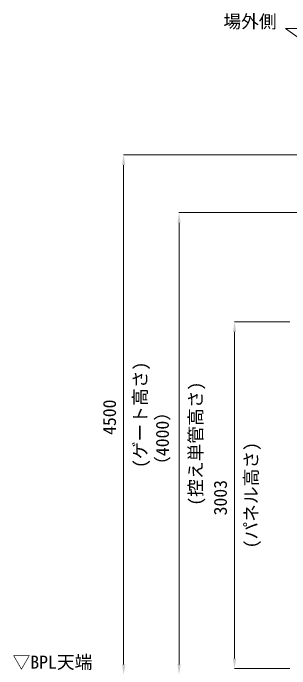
# Model space of a CAD drawing. Units: millimetres, scale not verified. Extents: x -30584 to 1616, y -23100 to 23100.
# Drawn here: x -10717 to -8321, y 6002 to 11680 of the extents above; entities that cross this region are included whole.
import ezdxf
from ezdxf.enums import TextEntityAlignment as Align

# ---------------------------------------------------------------- set-up
doc = ezdxf.new("R2010")
doc.units = ezdxf.units.MM
doc.header["$LTSCALE"] = 150
doc.layers.add('0-B_寸法', color=3, linetype='Continuous', lineweight=18)
doc.layers.add('1-A_文字', color=7, linetype='Continuous', lineweight=18)
doc.styles.add('ＭＳ ゴシック', font='')
doc.styles.get('ＭＳ ゴシック').set_extended_font_data('MS Gothic')

msp = doc.modelspace()

# ---------------------------------------------------------------- linework, layer by layer
at = {"layer": '0-B_寸法'}
for p, q in [((-7969.7, 10452), (-9761.2, 10452)), ((-9760.2, 10364), (-9760.2, 6040)), ((-7971.2, 9952), (-9281.2, 9952)), ((-9280.2, 9864), (-9280.2, 6040)), ((-8321.2, 9007), (-8801.2, 9007)), ((-8800.2, 8919), (-8800.2, 6092)), ((-8321.2, 6004), (-8801.2, 6004))]:
    msp.add_line(p, q, dxfattribs=at)
at = {"layer": '0-B_寸法', "color": 91}
for points in [[(-9774.8, 10364), (-9760.2, 10452), (-9745.5, 10364)], [(-9294.8, 9864), (-9280.2, 9952), (-9265.5, 9864)], [(-8814.8, 8919), (-8800.2, 9007), (-8785.5, 8919)], [(-8814.8, 6092), (-8800.2, 6004), (-8785.5, 6092)], [(-9774.8, 6040), (-9760.2, 5952), (-9745.5, 6040)], [(-9294.8, 6040), (-9280.2, 5952), (-9265.5, 6040)]]:
    msp.add_solid(points, dxfattribs=at)
at = {"layer": '1-A_文字'}
msp.add_lwpolyline([(-7368.2, 11545.8), (-8360.1, 11545.8), (-8208.7, 11439.1), (-8192.1, 11597.5)], dxfattribs=at)

# ---------------------------------------------------------------- texts
at = {"layer": '0-B_寸法', "style": 'ＭＳ ゴシック'}
for s, p in [('(ゲート高さ)', (-9527.2, 7741.2)), ('(控え単管高さ)', (-9047.2, 7414.4)), ('4500', (-9792.8, 8027.5)), ('（4000）', (-9335, 7690.5)), ('(パネル高さ)', (-8567.2, 7044.7)), ('3003', (-8832.8, 7330.9))]:
    msp.add_text(s, height=112.6, rotation=90, dxfattribs=at).set_placement(p, align=Align.BOTTOM_LEFT)
at = {"layer": '1-A_文字', "style": 'ＭＳ ゴシック'}
for s, p in [('場外側', (-8896, 11516.6)), ('▽BPL天端', (-10721.9, 5970.2))]:
    msp.add_text(s, height=112.6, dxfattribs=at).set_placement(p, align=Align.BOTTOM_LEFT)

doc.saveas('drawing.dxf')
